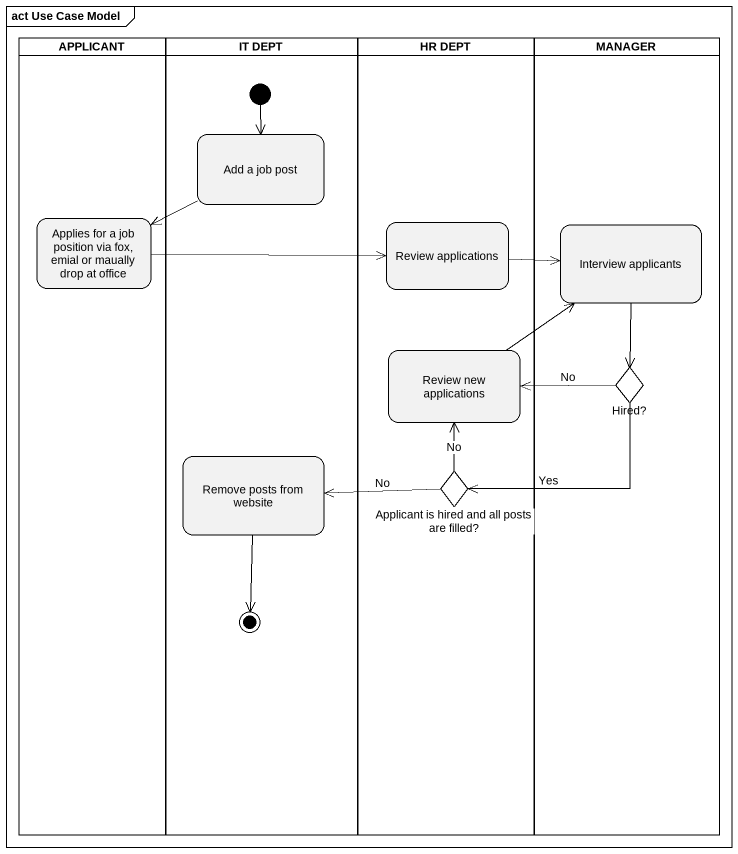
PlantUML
@startuml
mainframe act Use Case Model
hide empty description
state APPLICANT <<partition>> {
  state "Applies for a job position via fox, emial or maually drop at office" as Applies_for_a_job_position
}
state "IT DEPT" as IT_DEPT <<partition>> {
  state "Add a job post" as Add_a_job_post
  state "Remove posts from website" as Remove_posts_from_website
  [*] --> Add_a_job_post
  Remove_posts_from_website --> [*]
}
state "HR DEPT" as HR_DEPT <<partition>> {
  state "Review applications" as Review_applications
  state "Review new applications" as Review_new_applications
  state "Applicant is hired and all posts are filled?" as Applicant_is_hired_and_all <<choice>>
}
state MANAGER <<partition>> {
  state "Interview applicants" as Interview_applicants
  state "Hired?" as Hired <<choice>>
}
Add_a_job_post -left-> Applies_for_a_job_position
Applies_for_a_job_position -right-> Review_applications
Review_applications -right-> Interview_applicants
Interview_applicants --> Hired
Review_new_applications -up-> Interview_applicants
Hired -left-> Review_new_applications : No
Hired -left-> Applicant_is_hired_and_all : Yes
Applicant_is_hired_and_all -up-> Review_new_applications : No
Applicant_is_hired_and_all -left-> Remove_posts_from_website : No
@enduml
